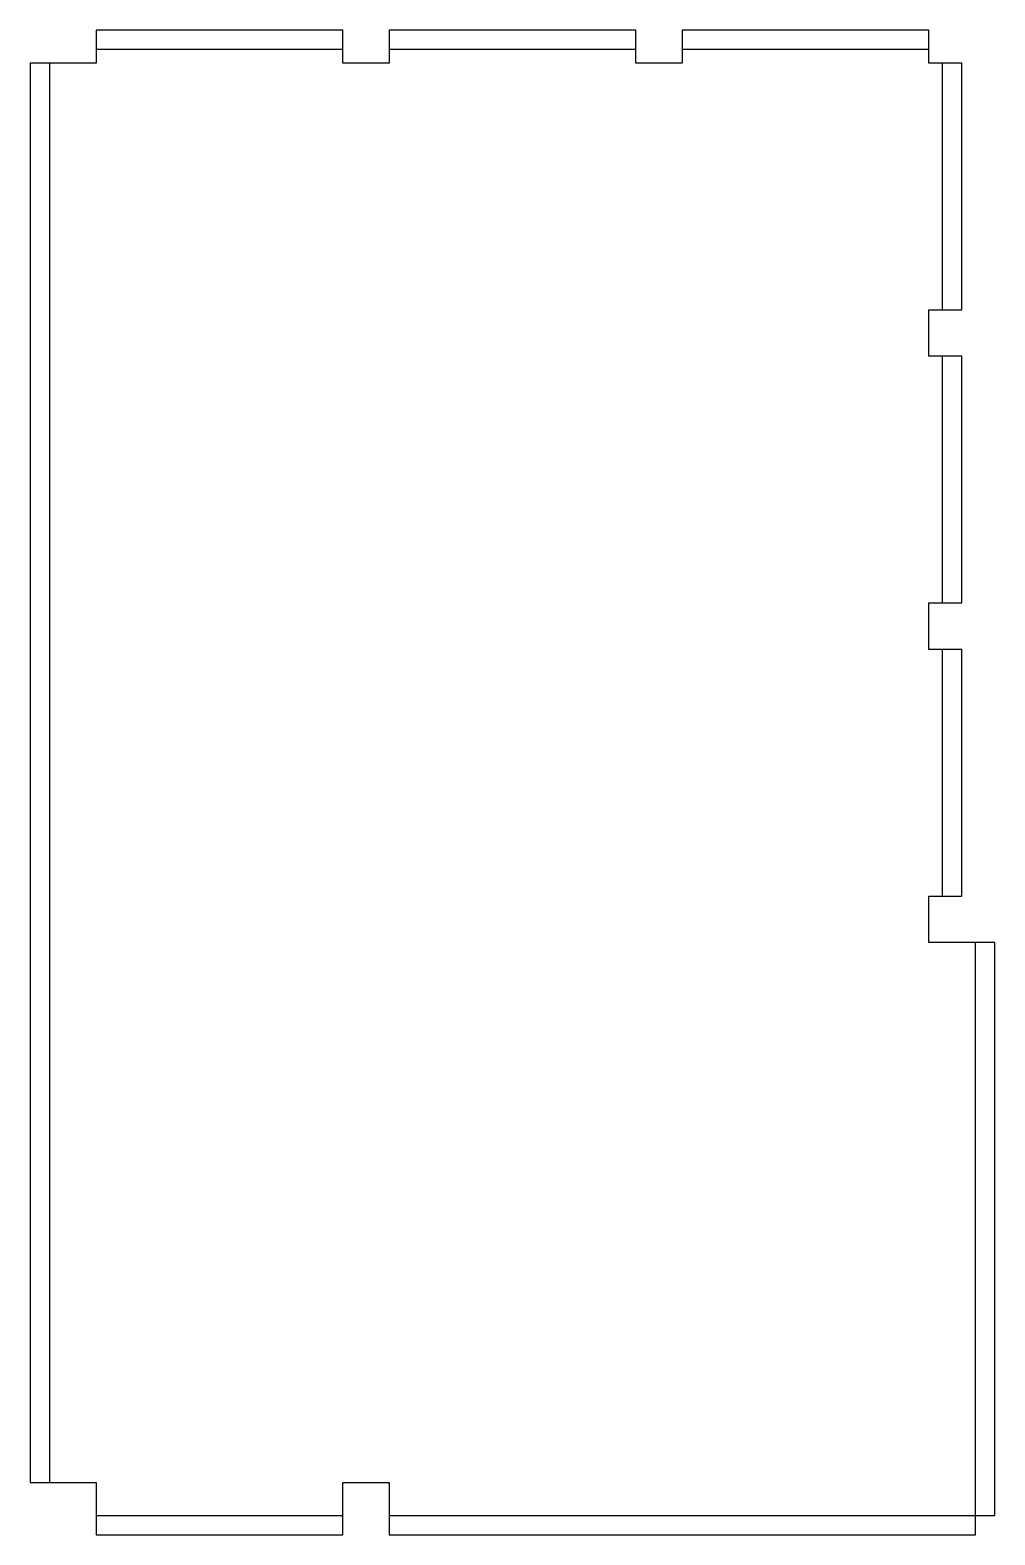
# Model space of a CAD drawing. Header units: millimetres. Extents: x -5891 to -5594, y 144 to 606.
import ezdxf

# ---------------------------------------------------------------- set-up
doc = ezdxf.new("R2010")
doc.units = ezdxf.units.MM
doc.header["$MEASUREMENT"] = 0
doc.layers.add('CORTE', color=1, linetype='Continuous')

msp = doc.modelspace()

# ---------------------------------------------------------------- linework, layer by layer
at = {"layer": 'CORTE'}
msp.add_line((-5870.47, 605.67), (-5870.47, 599.67), dxfattribs=at)
for points in [[(-5794.72, 599.67), (-5794.72, 605.67), (-5870.47, 605.67)], [(-5704.72, 599.67), (-5704.72, 605.67), (-5780.47, 605.67), (-5780.47, 599.67)], [(-5614.72, 599.67), (-5614.72, 605.67), (-5690.47, 605.67), (-5690.47, 599.67)], [(-5600.47, 149.67), (-5594.47, 149.67), (-5594.47, 325.55), (-5614.72, 325.55), (-5614.72, 339.8), (-5604.59, 339.8), (-5604.59, 415.55), (-5614.72, 415.55), (-5614.72, 429.8), (-5604.59, 429.8), (-5604.59, 505.55), (-5614.72, 505.55), (-5614.72, 519.8), (-5604.59, 519.8), (-5604.59, 595.55), (-5614.72, 595.55), (-5614.72, 599.67), (-5690.47, 599.67), (-5690.47, 595.55), (-5704.72, 595.55), (-5704.72, 599.67), (-5780.47, 599.67), (-5780.47, 595.55), (-5794.72, 595.55), (-5794.72, 599.67), (-5870.47, 599.67), (-5870.47, 595.55), (-5890.72, 595.55), (-5890.72, 159.8)], [(-5884.72, 595.55), (-5884.72, 159.8)], [(-5610.59, 519.8), (-5610.59, 595.55)], [(-5610.59, 429.8), (-5610.59, 505.55)], [(-5610.59, 339.8), (-5610.59, 415.55)], [(-5890.72, 159.8), (-5870.47, 159.8), (-5870.47, 149.67), (-5794.72, 149.67), (-5794.72, 159.8), (-5780.47, 159.8), (-5780.47, 149.67), (-5600.47, 149.67), (-5600.47, 325.55)], [(-5870.47, 149.67), (-5870.47, 143.67), (-5794.72, 143.67), (-5794.72, 149.67)], [(-5780.47, 149.67), (-5780.47, 143.67), (-5600.47, 143.67), (-5600.47, 149.67)]]:
    msp.add_lwpolyline(points, dxfattribs=at)

doc.saveas('drawing.dxf')
